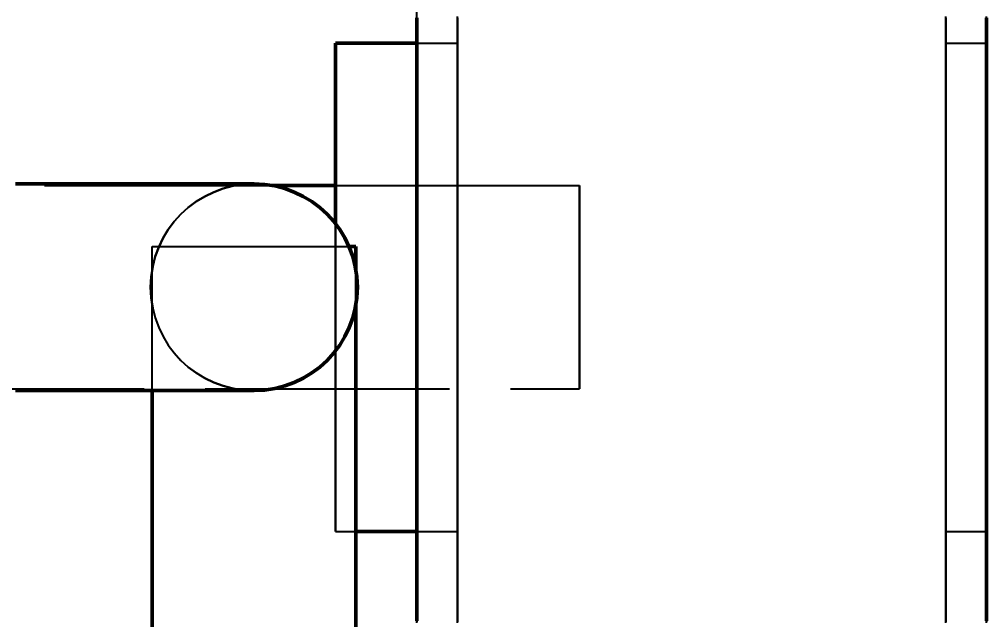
# Model space of a CAD drawing. Header units: millimetres. Extents: x 0 to 594, y 0 to 420.
# Drawn here: x 98.72 to 110.6, y 221.42 to 228.79 of the extents above; entities that cross this region are included whole.
import ezdxf

# ---------------------------------------------------------------- set-up
doc = ezdxf.new("R2010")
doc.units = ezdxf.units.MM
doc.linetypes.add('ISO02-TRAZOS', pattern=[3.75, 3, -0.75])
for name, color, linetype, lineweight in [('01-VISIBLE', 7, 'CONTINUOUS', 50), ('02-OCULTA', 4, 'ISO02-TRAZOS', 25), ('04-COTA', 3, 'CONTINUOUS', 25)]:
    doc.layers.add(name, color=color, linetype=linetype, lineweight=lineweight)
doc.styles.add('ISO3098', font='isocpeur.ttf')
doc.dimstyles.new('FLAMA-ISO', dxfattribs={"dimtxt": 3.5, "dimasz": 3, "dimexe": 2, "dimexo": 1, "dimgap": 1, "dimtad": 1, "dimdec": 1, "dimtxsty": 'ISO3098', "dimcen": 2.5, "dimclrd": 3, "dimclre": 3, "dimclrt": 3, "dimazin": 3, "dimtfac": 1, "dimtmove": 0, "dimatfit": 3, "dimlwd": 25, "dimlwe": 25})

msp = doc.modelspace()

# ---------------------------------------------------------------- linework, layer by layer
at = {"layer": '01-VISIBLE'}
for p, q in [((102.6, 228.5), (103.6, 228.5)), ((101.824, 226.75), (102.6, 226.75)), ((102.767, 226), (102.85, 226)), ((102.85, 225.724), (102.85, 226)), ((102.85, 203.177), (102.85, 225.275)), ((100.35, 206.633), (100.35, 224.23)), ((102.85, 222.5), (103.6, 222.5))]:
    msp.add_line(p, q, dxfattribs=at)
for points in [[(103.6, 228.809), (103.6, 228.759), (103.6, 228.709), (103.6, 228.659), (103.6, 228.609), (103.6, 228.559), (103.6, 228.509), (103.6, 228.458), (103.6, 228.408), (103.6, 228.358), (103.6, 228.308), (103.6, 228.258), (103.6, 228.208), (103.6, 228.158), (103.6, 228.107), (103.6, 228.057), (103.6, 228.007), (103.6, 227.957), (103.6, 227.907), (103.6, 227.857), (103.6, 227.807), (103.6, 227.756), (103.6, 227.706), (103.6, 227.656), (103.6, 227.606), (103.6, 227.556), (103.6, 227.506), (103.6, 227.456), (103.6, 227.405), (103.6, 227.355), (103.6, 227.305), (103.6, 227.255), (103.6, 227.205), (103.6, 227.155), (103.6, 227.105), (103.6, 227.054), (103.6, 227.004), (103.6, 226.954), (103.6, 226.904), (103.6, 226.854), (103.6, 226.804), (103.6, 226.754), (103.6, 226.703), (103.6, 226.653), (103.6, 226.603), (103.6, 226.553), (103.6, 226.503), (103.6, 226.453), (103.6, 226.403), (103.6, 226.352), (103.6, 226.302), (103.6, 226.252), (103.6, 226.202), (103.6, 226.152), (103.6, 226.102), (103.6, 226.052), (103.6, 226.001), (103.6, 225.951), (103.6, 225.901), (103.6, 225.851), (103.6, 225.801), (103.6, 225.751), (103.6, 225.701), (103.6, 225.65), (103.6, 225.6), (103.6, 225.55), (103.6, 225.5)], [(110.6, 228.809), (110.6, 228.759), (110.6, 228.709), (110.6, 228.659), (110.6, 228.609), (110.6, 228.559), (110.6, 228.509), (110.6, 228.458), (110.6, 228.408), (110.6, 228.358), (110.6, 228.308), (110.6, 228.258), (110.6, 228.208), (110.6, 228.158), (110.6, 228.107), (110.6, 228.057), (110.6, 228.007), (110.6, 227.957), (110.6, 227.907), (110.6, 227.857), (110.6, 227.807), (110.6, 227.756), (110.6, 227.706), (110.6, 227.656), (110.6, 227.606), (110.6, 227.556), (110.6, 227.506), (110.6, 227.456), (110.6, 227.405), (110.6, 227.355), (110.6, 227.305), (110.6, 227.255), (110.6, 227.205), (110.6, 227.155), (110.6, 227.105), (110.6, 227.054), (110.6, 227.004), (110.6, 226.954), (110.6, 226.904), (110.6, 226.854), (110.6, 226.804), (110.6, 226.754), (110.6, 226.703), (110.6, 226.653), (110.6, 226.603), (110.6, 226.553), (110.6, 226.503), (110.6, 226.453), (110.6, 226.403), (110.6, 226.352), (110.6, 226.302), (110.6, 226.252), (110.6, 226.202), (110.6, 226.152), (110.6, 226.102), (110.6, 226.052), (110.6, 226.001), (110.6, 225.951), (110.6, 225.901), (110.6, 225.851), (110.6, 225.801), (110.6, 225.751), (110.6, 225.701), (110.6, 225.65), (110.6, 225.6), (110.6, 225.55), (110.6, 225.5)], [(102.6, 228.5), (102.6, 228.45), (102.6, 228.399), (102.6, 228.349), (102.6, 228.298), (102.6, 228.248), (102.6, 228.198), (102.6, 228.147), (102.6, 228.097), (102.6, 228.046), (102.6, 227.996), (102.6, 227.946), (102.6, 227.895), (102.6, 227.845), (102.6, 227.795), (102.6, 227.744), (102.6, 227.694), (102.6, 227.643), (102.6, 227.593), (102.6, 227.543), (102.6, 227.492), (102.6, 227.442), (102.6, 227.391), (102.6, 227.341), (102.6, 227.291), (102.6, 227.24), (102.6, 227.19), (102.6, 227.139), (102.6, 227.089), (102.6, 227.039), (102.6, 226.988), (102.6, 226.938), (102.6, 226.888), (102.6, 226.837), (102.6, 226.787), (102.6, 226.736), (102.6, 226.686), (102.6, 226.636), (102.6, 226.585), (102.6, 226.535), (102.6, 226.484), (102.6, 226.434), (102.6, 226.384), (102.6, 226.333), (102.6, 226.283)], [(101.6, 226.77), (101.529, 226.77), (101.457, 226.77), (101.386, 226.77), (101.314, 226.77), (101.243, 226.77), (101.171, 226.77), (101.1, 226.77), (101.028, 226.77), (100.957, 226.77), (100.885, 226.77), (100.814, 226.77), (100.742, 226.77), (100.671, 226.77), (100.599, 226.77), (100.528, 226.77), (100.456, 226.77), (100.385, 226.77), (100.313, 226.77), (100.242, 226.77), (100.17, 226.77), (100.099, 226.77), (100.027, 226.77), (99.956, 226.77), (99.884, 226.77), (99.812, 226.77), (99.741, 226.77), (99.669, 226.77), (99.598, 226.77), (99.526, 226.77), (99.455, 226.77), (99.383, 226.77), (99.312, 226.77), (99.24, 226.77), (99.169, 226.77), (99.097, 226.77), (99.026, 226.77), (98.954, 226.77), (98.883, 226.77), (98.811, 226.77), (98.74, 226.77), (98.668, 226.77)], [(103.6, 225.5), (103.6, 225.45), (103.6, 225.4), (103.6, 225.35), (103.6, 225.3), (103.6, 225.25), (103.6, 225.2), (103.6, 225.15), (103.6, 225.1), (103.6, 225.05), (103.6, 225), (103.6, 224.95), (103.6, 224.9), (103.6, 224.85), (103.6, 224.8), (103.6, 224.75), (103.6, 224.7), (103.6, 224.65), (103.6, 224.6), (103.6, 224.55), (103.6, 224.5), (103.6, 224.45), (103.6, 224.4), (103.6, 224.35), (103.6, 224.3), (103.6, 224.25), (103.6, 224.2), (103.6, 224.15), (103.6, 224.1), (103.6, 224.05), (103.6, 224), (103.6, 223.95), (103.6, 223.9), (103.6, 223.85), (103.6, 223.8), (103.6, 223.75), (103.6, 223.7), (103.6, 223.65), (103.6, 223.6), (103.6, 223.55), (103.6, 223.5), (103.6, 223.45), (103.6, 223.4), (103.6, 223.35), (103.6, 223.3), (103.6, 223.25), (103.6, 223.2), (103.6, 223.15), (103.6, 223.1), (103.6, 223.05), (103.6, 223), (103.6, 222.95), (103.6, 222.9), (103.6, 222.85), (103.6, 222.8), (103.6, 222.75), (103.6, 222.7), (103.6, 222.65), (103.6, 222.6), (103.6, 222.55), (103.6, 222.5), (103.6, 222.45), (103.6, 222.4), (103.6, 222.35), (103.6, 222.3), (103.6, 222.25), (103.6, 222.2), (103.6, 222.15), (103.6, 222.1), (103.6, 222.05), (103.6, 222), (103.6, 221.95), (103.6, 221.9), (103.6, 221.85), (103.6, 221.8), (103.6, 221.75), (103.6, 221.7), (103.6, 221.65), (103.6, 221.6), (103.6, 221.55), (103.6, 221.5), (103.6, 221.45), (103.6, 221.4)], [(110.6, 225.5), (110.6, 225.45), (110.6, 225.4), (110.6, 225.35), (110.6, 225.3), (110.6, 225.25), (110.6, 225.2), (110.6, 225.15), (110.6, 225.1), (110.6, 225.05), (110.6, 225), (110.6, 224.95), (110.6, 224.9), (110.6, 224.85), (110.6, 224.8), (110.6, 224.75), (110.6, 224.7), (110.6, 224.65), (110.6, 224.6), (110.6, 224.55), (110.6, 224.5), (110.6, 224.45), (110.6, 224.4), (110.6, 224.35), (110.6, 224.3), (110.6, 224.25), (110.6, 224.2), (110.6, 224.15), (110.6, 224.1), (110.6, 224.05), (110.6, 224), (110.6, 223.95), (110.6, 223.9), (110.6, 223.85), (110.6, 223.8), (110.6, 223.75), (110.6, 223.7), (110.6, 223.65), (110.6, 223.6), (110.6, 223.55), (110.6, 223.5), (110.6, 223.45), (110.6, 223.4), (110.6, 223.35), (110.6, 223.3), (110.6, 223.25), (110.6, 223.2), (110.6, 223.15), (110.6, 223.1), (110.6, 223.05), (110.6, 223), (110.6, 222.95), (110.6, 222.9), (110.6, 222.85), (110.6, 222.8), (110.6, 222.75), (110.6, 222.7), (110.6, 222.65), (110.6, 222.6), (110.6, 222.55), (110.6, 222.5), (110.6, 222.45), (110.6, 222.4), (110.6, 222.35), (110.6, 222.3), (110.6, 222.25), (110.6, 222.2), (110.6, 222.15), (110.6, 222.1), (110.6, 222.05), (110.6, 222), (110.6, 221.95), (110.6, 221.9), (110.6, 221.85), (110.6, 221.8), (110.6, 221.75), (110.6, 221.7), (110.6, 221.65), (110.6, 221.6), (110.6, 221.55), (110.6, 221.5), (110.6, 221.45), (110.6, 221.4)], [(98.668, 224.23), (98.74, 224.23), (98.811, 224.23), (98.883, 224.23), (98.954, 224.23), (99.026, 224.23), (99.097, 224.23), (99.169, 224.23), (99.24, 224.23), (99.312, 224.23), (99.383, 224.23), (99.455, 224.23), (99.526, 224.23), (99.598, 224.23), (99.669, 224.23), (99.741, 224.23), (99.812, 224.23), (99.884, 224.23), (99.956, 224.23), (100.027, 224.23), (100.099, 224.23), (100.17, 224.23), (100.242, 224.23), (100.313, 224.23), (100.385, 224.23), (100.456, 224.23), (100.528, 224.23), (100.599, 224.23), (100.671, 224.23), (100.742, 224.23), (100.813, 224.23), (100.885, 224.23), (100.957, 224.23), (101.028, 224.23), (101.1, 224.23), (101.171, 224.23), (101.243, 224.23), (101.314, 224.23), (101.385, 224.23), (101.457, 224.23), (101.528, 224.23), (101.6, 224.23)]]:
    msp.add_lwpolyline(points, dxfattribs=at)
for start, end in [(0, 90), (-90, 0)]:
    msp.add_arc((101.6, 225.5), 1.27, start, end, dxfattribs=at)
at = {"layer": '02-OCULTA'}
for p, q in [((103.6, 228.5), (104.1, 228.5)), ((110.1, 228.5), (110.6, 228.5)), ((72.776, 226.75), (101.824, 226.75)), ((102.6, 226.75), (105.6, 226.75)), ((100.35, 206.633), (100.35, 226)), ((100.35, 206.633), (100.35, 226)), ((100.35, 226), (102.85, 226)), ((100.35, 226), (102.85, 226)), ((100.35, 224.23), (100.35, 226)), ((100.35, 206.633), (100.35, 226)), ((100.35, 226), (102.85, 226)), ((100.35, 226), (102.767, 226)), ((102.85, 203.177), (102.85, 226)), ((102.85, 203.177), (102.85, 226)), ((102.85, 203.177), (102.85, 226)), ((102.85, 225.275), (102.85, 225.724)), ((71, 224.25), (105.6, 224.25)), ((102.6, 222.5), (102.85, 222.5)), ((103.6, 222.5), (104.1, 222.5)), ((110.1, 222.5), (110.6, 222.5))]:
    msp.add_line(p, q, dxfattribs=at)
for points in [[(103.6, 221.387), (103.6, 221.475), (103.6, 221.562), (103.6, 221.65), (103.6, 221.737), (103.6, 221.825), (103.6, 221.912), (103.6, 222), (103.6, 222.087), (103.6, 222.175), (103.6, 222.262), (103.6, 222.35), (103.6, 222.437), (103.6, 222.525), (103.6, 222.612), (103.6, 222.7), (103.6, 222.787), (103.6, 222.875), (103.6, 222.962), (103.6, 223.05), (103.6, 223.137), (103.6, 223.225), (103.6, 223.312), (103.6, 223.4), (103.6, 223.487), (103.6, 223.575), (103.6, 223.662), (103.6, 223.75), (103.6, 223.837), (103.6, 223.925), (103.6, 224.012), (103.6, 224.1), (103.6, 224.187), (103.6, 224.275), (103.6, 224.362), (103.6, 224.45), (103.6, 224.537), (103.6, 224.625), (103.6, 224.712), (103.6, 224.8), (103.6, 224.887), (103.6, 224.975), (103.6, 225.062), (103.6, 225.15), (103.6, 225.237), (103.6, 225.325), (103.6, 225.412), (103.6, 225.5), (103.6, 225.587), (103.6, 225.675), (103.6, 225.762), (103.6, 225.85), (103.6, 225.937), (103.6, 226.025), (103.6, 226.112), (103.6, 226.2), (103.6, 226.287), (103.6, 226.375), (103.6, 226.462), (103.6, 226.55), (103.6, 226.637), (103.6, 226.725), (103.6, 226.812), (103.6, 226.9), (103.6, 226.987), (103.6, 227.075), (103.6, 227.162), (103.6, 227.25), (103.6, 227.337), (103.6, 227.425), (103.6, 227.512), (103.6, 227.6), (103.6, 227.687), (103.6, 227.775), (103.6, 227.862), (103.6, 227.95), (103.6, 228.037), (103.6, 228.125), (103.6, 228.212), (103.6, 228.3), (103.6, 228.387), (103.6, 228.475), (103.6, 228.562), (103.6, 228.65), (103.6, 228.737), (103.6, 228.825)], [(103.6, 221.375), (103.6, 221.425), (103.6, 221.475), (103.6, 221.525), (103.6, 221.575), (103.6, 221.625), (103.6, 221.675), (103.6, 221.725), (103.6, 221.775), (103.6, 221.825), (103.6, 221.875), (103.6, 221.925), (103.6, 221.975), (103.6, 222.025), (103.6, 222.075), (103.6, 222.125), (103.6, 222.175), (103.6, 222.225), (103.6, 222.275), (103.6, 222.325), (103.6, 222.375), (103.6, 222.425), (103.6, 222.475), (103.6, 222.525), (103.6, 222.575), (103.6, 222.625), (103.6, 222.675), (103.6, 222.725), (103.6, 222.775), (103.6, 222.825), (103.6, 222.875), (103.6, 222.925), (103.6, 222.975), (103.6, 223.025), (103.6, 223.075), (103.6, 223.125), (103.6, 223.175), (103.6, 223.225), (103.6, 223.275), (103.6, 223.325), (103.6, 223.375), (103.6, 223.425), (103.6, 223.475), (103.6, 223.525), (103.6, 223.575), (103.6, 223.625), (103.6, 223.675), (103.6, 223.725), (103.6, 223.775), (103.6, 223.825), (103.6, 223.875), (103.6, 223.925), (103.6, 223.975), (103.6, 224.025), (103.6, 224.075), (103.6, 224.125), (103.6, 224.175), (103.6, 224.225), (103.6, 224.275), (103.6, 224.325), (103.6, 224.375), (103.6, 224.425), (103.6, 224.475), (103.6, 224.525), (103.6, 224.575), (103.6, 224.625), (103.6, 224.675), (103.6, 224.725), (103.6, 224.775), (103.6, 224.825), (103.6, 224.875), (103.6, 224.925), (103.6, 224.975), (103.6, 225.025), (103.6, 225.075), (103.6, 225.125), (103.6, 225.175), (103.6, 225.225), (103.6, 225.275), (103.6, 225.325), (103.6, 225.375), (103.6, 225.425), (103.6, 225.475), (103.6, 225.525), (103.6, 225.575), (103.6, 225.625), (103.6, 225.675), (103.6, 225.725), (103.6, 225.775), (103.6, 225.825), (103.6, 225.875), (103.6, 225.925), (103.6, 225.975), (103.6, 226.025), (103.6, 226.075), (103.6, 226.125), (103.6, 226.175), (103.6, 226.225), (103.6, 226.275), (103.6, 226.325), (103.6, 226.375), (103.6, 226.425), (103.6, 226.475), (103.6, 226.525), (103.6, 226.575), (103.6, 226.625), (103.6, 226.675), (103.6, 226.725), (103.6, 226.775), (103.6, 226.825), (103.6, 226.875), (103.6, 226.925), (103.6, 226.975), (103.6, 227.025), (103.6, 227.075), (103.6, 227.125), (103.6, 227.175), (103.6, 227.225), (103.6, 227.275), (103.6, 227.325), (103.6, 227.375), (103.6, 227.425), (103.6, 227.475), (103.6, 227.525), (103.6, 227.575), (103.6, 227.625), (103.6, 227.675), (103.6, 227.725), (103.6, 227.775), (103.6, 227.825), (103.6, 227.875), (103.6, 227.925), (103.6, 227.975), (103.6, 228.025), (103.6, 228.075), (103.6, 228.125), (103.6, 228.175), (103.6, 228.225), (103.6, 228.275), (103.6, 228.325), (103.6, 228.375), (103.6, 228.425), (103.6, 228.475), (103.6, 228.525), (103.6, 228.575), (103.6, 228.625), (103.6, 228.675), (103.6, 228.725), (103.6, 228.775), (103.6, 228.825)], [(103.6, 228.809), (103.6, 228.758), (103.6, 228.708), (103.6, 228.658), (103.6, 228.608), (103.6, 228.558), (103.6, 228.508), (103.6, 228.458), (103.6, 228.408), (103.6, 228.357), (103.6, 228.307), (103.6, 228.257), (103.6, 228.207), (103.6, 228.157), (103.6, 228.107), (103.6, 228.057), (103.6, 228.007), (103.6, 227.956), (103.6, 227.906), (103.6, 227.856), (103.6, 227.806), (103.6, 227.756), (103.6, 227.706), (103.6, 227.656), (103.6, 227.605), (103.6, 227.555), (103.6, 227.505), (103.6, 227.455), (103.6, 227.405), (103.6, 227.355), (103.6, 227.305), (103.6, 227.255), (103.6, 227.204), (103.6, 227.154), (103.6, 227.104), (103.6, 227.054), (103.6, 227.004), (103.6, 226.954), (103.6, 226.904), (103.6, 226.854), (103.6, 226.803), (103.6, 226.753), (103.6, 226.703), (103.6, 226.653), (103.6, 226.603), (103.6, 226.553), (103.6, 226.503), (103.6, 226.452), (103.6, 226.402), (103.6, 226.352), (103.6, 226.302), (103.6, 226.252), (103.6, 226.202), (103.6, 226.152), (103.6, 226.102), (103.6, 226.051), (103.6, 226.001), (103.6, 225.951), (103.6, 225.901), (103.6, 225.851), (103.6, 225.801), (103.6, 225.751), (103.6, 225.701), (103.6, 225.65), (103.6, 225.6), (103.6, 225.55), (103.6, 225.5)], [(104.1, 221.375), (104.1, 221.425), (104.1, 221.475), (104.1, 221.525), (104.1, 221.575), (104.1, 221.625), (104.1, 221.675), (104.1, 221.725), (104.1, 221.775), (104.1, 221.825), (104.1, 221.875), (104.1, 221.925), (104.1, 221.975), (104.1, 222.025), (104.1, 222.075), (104.1, 222.125), (104.1, 222.175), (104.1, 222.225), (104.1, 222.275), (104.1, 222.325), (104.1, 222.375), (104.1, 222.425), (104.1, 222.475), (104.1, 222.525), (104.1, 222.575), (104.1, 222.625), (104.1, 222.675), (104.1, 222.725), (104.1, 222.775), (104.1, 222.825), (104.1, 222.875), (104.1, 222.925), (104.1, 222.975), (104.1, 223.025), (104.1, 223.075), (104.1, 223.125), (104.1, 223.175), (104.1, 223.225), (104.1, 223.275), (104.1, 223.325), (104.1, 223.375), (104.1, 223.425), (104.1, 223.475), (104.1, 223.525), (104.1, 223.575), (104.1, 223.625), (104.1, 223.675), (104.1, 223.725), (104.1, 223.775), (104.1, 223.825), (104.1, 223.875), (104.1, 223.925), (104.1, 223.975), (104.1, 224.025), (104.1, 224.075), (104.1, 224.125), (104.1, 224.175), (104.1, 224.225), (104.1, 224.275), (104.1, 224.325), (104.1, 224.375), (104.1, 224.425), (104.1, 224.475), (104.1, 224.525), (104.1, 224.575), (104.1, 224.625), (104.1, 224.675), (104.1, 224.725), (104.1, 224.775), (104.1, 224.825), (104.1, 224.875), (104.1, 224.925), (104.1, 224.975), (104.1, 225.025), (104.1, 225.075), (104.1, 225.125), (104.1, 225.175), (104.1, 225.225), (104.1, 225.275), (104.1, 225.325), (104.1, 225.375), (104.1, 225.425), (104.1, 225.475), (104.1, 225.525), (104.1, 225.575), (104.1, 225.625), (104.1, 225.675), (104.1, 225.725), (104.1, 225.775), (104.1, 225.825), (104.1, 225.875), (104.1, 225.925), (104.1, 225.975), (104.1, 226.025), (104.1, 226.075), (104.1, 226.125), (104.1, 226.175), (104.1, 226.225), (104.1, 226.275), (104.1, 226.325), (104.1, 226.375), (104.1, 226.425), (104.1, 226.475), (104.1, 226.525), (104.1, 226.575), (104.1, 226.625), (104.1, 226.675), (104.1, 226.725), (104.1, 226.775), (104.1, 226.825), (104.1, 226.875), (104.1, 226.925), (104.1, 226.975), (104.1, 227.025), (104.1, 227.075), (104.1, 227.125), (104.1, 227.175), (104.1, 227.225), (104.1, 227.275), (104.1, 227.325), (104.1, 227.375), (104.1, 227.425), (104.1, 227.475), (104.1, 227.525), (104.1, 227.575), (104.1, 227.625), (104.1, 227.675), (104.1, 227.725), (104.1, 227.775), (104.1, 227.825), (104.1, 227.875), (104.1, 227.925), (104.1, 227.975), (104.1, 228.025), (104.1, 228.075), (104.1, 228.125), (104.1, 228.175), (104.1, 228.225), (104.1, 228.275), (104.1, 228.325), (104.1, 228.375), (104.1, 228.425), (104.1, 228.475), (104.1, 228.525), (104.1, 228.575), (104.1, 228.625), (104.1, 228.675), (104.1, 228.725), (104.1, 228.775), (104.1, 228.825)], [(104.1, 228.809), (104.1, 228.758), (104.1, 228.708), (104.1, 228.658), (104.1, 228.608), (104.1, 228.558), (104.1, 228.508), (104.1, 228.458), (104.1, 228.408), (104.1, 228.357), (104.1, 228.307), (104.1, 228.257), (104.1, 228.207), (104.1, 228.157), (104.1, 228.107), (104.1, 228.057), (104.1, 228.007), (104.1, 227.956), (104.1, 227.906), (104.1, 227.856), (104.1, 227.806), (104.1, 227.756), (104.1, 227.706), (104.1, 227.656), (104.1, 227.605), (104.1, 227.555), (104.1, 227.505), (104.1, 227.455), (104.1, 227.405), (104.1, 227.355), (104.1, 227.305), (104.1, 227.255), (104.1, 227.204), (104.1, 227.154), (104.1, 227.104), (104.1, 227.054), (104.1, 227.004), (104.1, 226.954), (104.1, 226.904), (104.1, 226.854), (104.1, 226.803), (104.1, 226.753), (104.1, 226.703), (104.1, 226.653), (104.1, 226.603), (104.1, 226.553), (104.1, 226.503), (104.1, 226.452), (104.1, 226.402), (104.1, 226.352), (104.1, 226.302), (104.1, 226.252), (104.1, 226.202), (104.1, 226.152), (104.1, 226.102), (104.1, 226.051), (104.1, 226.001), (104.1, 225.951), (104.1, 225.901), (104.1, 225.851), (104.1, 225.801), (104.1, 225.751), (104.1, 225.701), (104.1, 225.65), (104.1, 225.6), (104.1, 225.55), (104.1, 225.5)], [(110.1, 221.375), (110.1, 221.425), (110.1, 221.475), (110.1, 221.525), (110.1, 221.575), (110.1, 221.625), (110.1, 221.675), (110.1, 221.725), (110.1, 221.775), (110.1, 221.825), (110.1, 221.875), (110.1, 221.925), (110.1, 221.975), (110.1, 222.025), (110.1, 222.075), (110.1, 222.125), (110.1, 222.175), (110.1, 222.225), (110.1, 222.275), (110.1, 222.325), (110.1, 222.375), (110.1, 222.425), (110.1, 222.475), (110.1, 222.525), (110.1, 222.575), (110.1, 222.625), (110.1, 222.675), (110.1, 222.725), (110.1, 222.775), (110.1, 222.825), (110.1, 222.875), (110.1, 222.925), (110.1, 222.975), (110.1, 223.025), (110.1, 223.075), (110.1, 223.125), (110.1, 223.175), (110.1, 223.225), (110.1, 223.275), (110.1, 223.325), (110.1, 223.375), (110.1, 223.425), (110.1, 223.475), (110.1, 223.525), (110.1, 223.575), (110.1, 223.625), (110.1, 223.675), (110.1, 223.725), (110.1, 223.775), (110.1, 223.825), (110.1, 223.875), (110.1, 223.925), (110.1, 223.975), (110.1, 224.025), (110.1, 224.075), (110.1, 224.125), (110.1, 224.175), (110.1, 224.225), (110.1, 224.275), (110.1, 224.325), (110.1, 224.375), (110.1, 224.425), (110.1, 224.475), (110.1, 224.525), (110.1, 224.575), (110.1, 224.625), (110.1, 224.675), (110.1, 224.725), (110.1, 224.775), (110.1, 224.825), (110.1, 224.875), (110.1, 224.925), (110.1, 224.975), (110.1, 225.025), (110.1, 225.075), (110.1, 225.125), (110.1, 225.175), (110.1, 225.225), (110.1, 225.275), (110.1, 225.325), (110.1, 225.375), (110.1, 225.425), (110.1, 225.475), (110.1, 225.525), (110.1, 225.575), (110.1, 225.625), (110.1, 225.675), (110.1, 225.725), (110.1, 225.775), (110.1, 225.825), (110.1, 225.875), (110.1, 225.925), (110.1, 225.975), (110.1, 226.025), (110.1, 226.075), (110.1, 226.125), (110.1, 226.175), (110.1, 226.225), (110.1, 226.275), (110.1, 226.325), (110.1, 226.375), (110.1, 226.425), (110.1, 226.475), (110.1, 226.525), (110.1, 226.575), (110.1, 226.625), (110.1, 226.675), (110.1, 226.725), (110.1, 226.775), (110.1, 226.825), (110.1, 226.875), (110.1, 226.925), (110.1, 226.975), (110.1, 227.025), (110.1, 227.075), (110.1, 227.125), (110.1, 227.175), (110.1, 227.225), (110.1, 227.275), (110.1, 227.325), (110.1, 227.375), (110.1, 227.425), (110.1, 227.475), (110.1, 227.525), (110.1, 227.575), (110.1, 227.625), (110.1, 227.675), (110.1, 227.725), (110.1, 227.775), (110.1, 227.825), (110.1, 227.875), (110.1, 227.925), (110.1, 227.975), (110.1, 228.025), (110.1, 228.075), (110.1, 228.125), (110.1, 228.175), (110.1, 228.225), (110.1, 228.275), (110.1, 228.325), (110.1, 228.375), (110.1, 228.425), (110.1, 228.475), (110.1, 228.525), (110.1, 228.575), (110.1, 228.625), (110.1, 228.675), (110.1, 228.725), (110.1, 228.775), (110.1, 228.825)], [(110.1, 228.809), (110.1, 228.758), (110.1, 228.708), (110.1, 228.658), (110.1, 228.608), (110.1, 228.558), (110.1, 228.508), (110.1, 228.458), (110.1, 228.408), (110.1, 228.357), (110.1, 228.307), (110.1, 228.257), (110.1, 228.207), (110.1, 228.157), (110.1, 228.107), (110.1, 228.057), (110.1, 228.007), (110.1, 227.956), (110.1, 227.906), (110.1, 227.856), (110.1, 227.806), (110.1, 227.756), (110.1, 227.706), (110.1, 227.656), (110.1, 227.605), (110.1, 227.555), (110.1, 227.505), (110.1, 227.455), (110.1, 227.405), (110.1, 227.355), (110.1, 227.305), (110.1, 227.255), (110.1, 227.204), (110.1, 227.154), (110.1, 227.104), (110.1, 227.054), (110.1, 227.004), (110.1, 226.954), (110.1, 226.904), (110.1, 226.854), (110.1, 226.803), (110.1, 226.753), (110.1, 226.703), (110.1, 226.653), (110.1, 226.603), (110.1, 226.553), (110.1, 226.503), (110.1, 226.452), (110.1, 226.402), (110.1, 226.352), (110.1, 226.302), (110.1, 226.252), (110.1, 226.202), (110.1, 226.152), (110.1, 226.102), (110.1, 226.051), (110.1, 226.001), (110.1, 225.951), (110.1, 225.901), (110.1, 225.851), (110.1, 225.801), (110.1, 225.751), (110.1, 225.701), (110.1, 225.65), (110.1, 225.6), (110.1, 225.55), (110.1, 225.5)], [(110.6, 221.387), (110.6, 221.475), (110.6, 221.562), (110.6, 221.65), (110.6, 221.737), (110.6, 221.825), (110.6, 221.912), (110.6, 222), (110.6, 222.087), (110.6, 222.175), (110.6, 222.262), (110.6, 222.35), (110.6, 222.437), (110.6, 222.525), (110.6, 222.612), (110.6, 222.7), (110.6, 222.787), (110.6, 222.875), (110.6, 222.962), (110.6, 223.05), (110.6, 223.137), (110.6, 223.225), (110.6, 223.312), (110.6, 223.4), (110.6, 223.487), (110.6, 223.575), (110.6, 223.662), (110.6, 223.75), (110.6, 223.837), (110.6, 223.925), (110.6, 224.012), (110.6, 224.1), (110.6, 224.187), (110.6, 224.275), (110.6, 224.362), (110.6, 224.45), (110.6, 224.537), (110.6, 224.625), (110.6, 224.712), (110.6, 224.8), (110.6, 224.887), (110.6, 224.975), (110.6, 225.062), (110.6, 225.15), (110.6, 225.237), (110.6, 225.325), (110.6, 225.412), (110.6, 225.5), (110.6, 225.587), (110.6, 225.675), (110.6, 225.762), (110.6, 225.85), (110.6, 225.937), (110.6, 226.025), (110.6, 226.112), (110.6, 226.2), (110.6, 226.287), (110.6, 226.375), (110.6, 226.462), (110.6, 226.55), (110.6, 226.637), (110.6, 226.725), (110.6, 226.812), (110.6, 226.9), (110.6, 226.987), (110.6, 227.075), (110.6, 227.162), (110.6, 227.25), (110.6, 227.337), (110.6, 227.425), (110.6, 227.512), (110.6, 227.6), (110.6, 227.687), (110.6, 227.775), (110.6, 227.862), (110.6, 227.95), (110.6, 228.037), (110.6, 228.125), (110.6, 228.212), (110.6, 228.3), (110.6, 228.387), (110.6, 228.475), (110.6, 228.562), (110.6, 228.65), (110.6, 228.737), (110.6, 228.825)], [(110.6, 221.375), (110.6, 221.425), (110.6, 221.475), (110.6, 221.525), (110.6, 221.575), (110.6, 221.625), (110.6, 221.675), (110.6, 221.725), (110.6, 221.775), (110.6, 221.825), (110.6, 221.875), (110.6, 221.925), (110.6, 221.975), (110.6, 222.025), (110.6, 222.075), (110.6, 222.125), (110.6, 222.175), (110.6, 222.225), (110.6, 222.275), (110.6, 222.325), (110.6, 222.375), (110.6, 222.425), (110.6, 222.475), (110.6, 222.525), (110.6, 222.575), (110.6, 222.625), (110.6, 222.675), (110.6, 222.725), (110.6, 222.775), (110.6, 222.825), (110.6, 222.875), (110.6, 222.925), (110.6, 222.975), (110.6, 223.025), (110.6, 223.075), (110.6, 223.125), (110.6, 223.175), (110.6, 223.225), (110.6, 223.275), (110.6, 223.325), (110.6, 223.375), (110.6, 223.425), (110.6, 223.475), (110.6, 223.525), (110.6, 223.575), (110.6, 223.625), (110.6, 223.675), (110.6, 223.725), (110.6, 223.775), (110.6, 223.825), (110.6, 223.875), (110.6, 223.925), (110.6, 223.975), (110.6, 224.025), (110.6, 224.075), (110.6, 224.125), (110.6, 224.175), (110.6, 224.225), (110.6, 224.275), (110.6, 224.325), (110.6, 224.375), (110.6, 224.425), (110.6, 224.475), (110.6, 224.525), (110.6, 224.575), (110.6, 224.625), (110.6, 224.675), (110.6, 224.725), (110.6, 224.775), (110.6, 224.825), (110.6, 224.875), (110.6, 224.925), (110.6, 224.975), (110.6, 225.025), (110.6, 225.075), (110.6, 225.125), (110.6, 225.175), (110.6, 225.225), (110.6, 225.275), (110.6, 225.325), (110.6, 225.375), (110.6, 225.425), (110.6, 225.475), (110.6, 225.525), (110.6, 225.575), (110.6, 225.625), (110.6, 225.675), (110.6, 225.725), (110.6, 225.775), (110.6, 225.825), (110.6, 225.875), (110.6, 225.925), (110.6, 225.975), (110.6, 226.025), (110.6, 226.075), (110.6, 226.125), (110.6, 226.175), (110.6, 226.225), (110.6, 226.275), (110.6, 226.325), (110.6, 226.375), (110.6, 226.425), (110.6, 226.475), (110.6, 226.525), (110.6, 226.575), (110.6, 226.625), (110.6, 226.675), (110.6, 226.725), (110.6, 226.775), (110.6, 226.825), (110.6, 226.875), (110.6, 226.925), (110.6, 226.975), (110.6, 227.025), (110.6, 227.075), (110.6, 227.125), (110.6, 227.175), (110.6, 227.225), (110.6, 227.275), (110.6, 227.325), (110.6, 227.375), (110.6, 227.425), (110.6, 227.475), (110.6, 227.525), (110.6, 227.575), (110.6, 227.625), (110.6, 227.675), (110.6, 227.725), (110.6, 227.775), (110.6, 227.825), (110.6, 227.875), (110.6, 227.925), (110.6, 227.975), (110.6, 228.025), (110.6, 228.075), (110.6, 228.125), (110.6, 228.175), (110.6, 228.225), (110.6, 228.275), (110.6, 228.325), (110.6, 228.375), (110.6, 228.425), (110.6, 228.475), (110.6, 228.525), (110.6, 228.575), (110.6, 228.625), (110.6, 228.675), (110.6, 228.725), (110.6, 228.775), (110.6, 228.825)], [(110.6, 228.809), (110.6, 228.758), (110.6, 228.708), (110.6, 228.658), (110.6, 228.608), (110.6, 228.558), (110.6, 228.508), (110.6, 228.458), (110.6, 228.408), (110.6, 228.357), (110.6, 228.307), (110.6, 228.257), (110.6, 228.207), (110.6, 228.157), (110.6, 228.107), (110.6, 228.057), (110.6, 228.007), (110.6, 227.956), (110.6, 227.906), (110.6, 227.856), (110.6, 227.806), (110.6, 227.756), (110.6, 227.706), (110.6, 227.656), (110.6, 227.605), (110.6, 227.555), (110.6, 227.505), (110.6, 227.455), (110.6, 227.405), (110.6, 227.355), (110.6, 227.305), (110.6, 227.255), (110.6, 227.204), (110.6, 227.154), (110.6, 227.104), (110.6, 227.054), (110.6, 227.004), (110.6, 226.954), (110.6, 226.904), (110.6, 226.854), (110.6, 226.803), (110.6, 226.753), (110.6, 226.703), (110.6, 226.653), (110.6, 226.603), (110.6, 226.553), (110.6, 226.503), (110.6, 226.452), (110.6, 226.402), (110.6, 226.352), (110.6, 226.302), (110.6, 226.252), (110.6, 226.202), (110.6, 226.152), (110.6, 226.102), (110.6, 226.051), (110.6, 226.001), (110.6, 225.951), (110.6, 225.901), (110.6, 225.851), (110.6, 225.801), (110.6, 225.751), (110.6, 225.701), (110.6, 225.65), (110.6, 225.6), (110.6, 225.55), (110.6, 225.5)], [(102.6, 222.5), (102.6, 222.55), (102.6, 222.6), (102.6, 222.65), (102.6, 222.7), (102.6, 222.75), (102.6, 222.8), (102.6, 222.85), (102.6, 222.9), (102.6, 222.95), (102.6, 223), (102.6, 223.05), (102.6, 223.1), (102.6, 223.15), (102.6, 223.2), (102.6, 223.25), (102.6, 223.3), (102.6, 223.35), (102.6, 223.4), (102.6, 223.45), (102.6, 223.5), (102.6, 223.55), (102.6, 223.6), (102.6, 223.65), (102.6, 223.7), (102.6, 223.75), (102.6, 223.8), (102.6, 223.85), (102.6, 223.9), (102.6, 223.95), (102.6, 224), (102.6, 224.05), (102.6, 224.1), (102.6, 224.15), (102.6, 224.2), (102.6, 224.25), (102.6, 224.3), (102.6, 224.35), (102.6, 224.4), (102.6, 224.45), (102.6, 224.5), (102.6, 224.55), (102.6, 224.6), (102.6, 224.65), (102.6, 224.7), (102.6, 224.75), (102.6, 224.8), (102.6, 224.85), (102.6, 224.9), (102.6, 224.95), (102.6, 225), (102.6, 225.05), (102.6, 225.1), (102.6, 225.15), (102.6, 225.2), (102.6, 225.25), (102.6, 225.3), (102.6, 225.35), (102.6, 225.4), (102.6, 225.45), (102.6, 225.5), (102.6, 225.55), (102.6, 225.6), (102.6, 225.65), (102.6, 225.7), (102.6, 225.75), (102.6, 225.8), (102.6, 225.85), (102.6, 225.9), (102.6, 225.95), (102.6, 226), (102.6, 226.05), (102.6, 226.1), (102.6, 226.15), (102.6, 226.2), (102.6, 226.25), (102.6, 226.3), (102.6, 226.35), (102.6, 226.4), (102.6, 226.45), (102.6, 226.5), (102.6, 226.55), (102.6, 226.6), (102.6, 226.65), (102.6, 226.7), (102.6, 226.75), (102.6, 226.8), (102.6, 226.85), (102.6, 226.9), (102.6, 226.95), (102.6, 227), (102.6, 227.05), (102.6, 227.1), (102.6, 227.15), (102.6, 227.2), (102.6, 227.25), (102.6, 227.3), (102.6, 227.35), (102.6, 227.4), (102.6, 227.45), (102.6, 227.5), (102.6, 227.55), (102.6, 227.6), (102.6, 227.65), (102.6, 227.7), (102.6, 227.75), (102.6, 227.8), (102.6, 227.85), (102.6, 227.9), (102.6, 227.95), (102.6, 228), (102.6, 228.05), (102.6, 228.1), (102.6, 228.15), (102.6, 228.2), (102.6, 228.25), (102.6, 228.3), (102.6, 228.35), (102.6, 228.4), (102.6, 228.45), (102.6, 228.5)], [(104.1, 222.5), (104.1, 222.55), (104.1, 222.6), (104.1, 222.65), (104.1, 222.7), (104.1, 222.75), (104.1, 222.8), (104.1, 222.85), (104.1, 222.9), (104.1, 222.95), (104.1, 223), (104.1, 223.05), (104.1, 223.1), (104.1, 223.15), (104.1, 223.2), (104.1, 223.25), (104.1, 223.3), (104.1, 223.35), (104.1, 223.4), (104.1, 223.45), (104.1, 223.5), (104.1, 223.55), (104.1, 223.6), (104.1, 223.65), (104.1, 223.7), (104.1, 223.75), (104.1, 223.8), (104.1, 223.85), (104.1, 223.9), (104.1, 223.95), (104.1, 224), (104.1, 224.05), (104.1, 224.1), (104.1, 224.15), (104.1, 224.2), (104.1, 224.25), (104.1, 224.3), (104.1, 224.35), (104.1, 224.4), (104.1, 224.45), (104.1, 224.5), (104.1, 224.55), (104.1, 224.6), (104.1, 224.65), (104.1, 224.7), (104.1, 224.75), (104.1, 224.8), (104.1, 224.85), (104.1, 224.9), (104.1, 224.95), (104.1, 225), (104.1, 225.05), (104.1, 225.1), (104.1, 225.15), (104.1, 225.2), (104.1, 225.25), (104.1, 225.3), (104.1, 225.35), (104.1, 225.4), (104.1, 225.45), (104.1, 225.5), (104.1, 225.55), (104.1, 225.6), (104.1, 225.65), (104.1, 225.7), (104.1, 225.75), (104.1, 225.8), (104.1, 225.85), (104.1, 225.9), (104.1, 225.95), (104.1, 226), (104.1, 226.05), (104.1, 226.1), (104.1, 226.15), (104.1, 226.2), (104.1, 226.25), (104.1, 226.3), (104.1, 226.35), (104.1, 226.4), (104.1, 226.45), (104.1, 226.5), (104.1, 226.55), (104.1, 226.6), (104.1, 226.65), (104.1, 226.7), (104.1, 226.75), (104.1, 226.8), (104.1, 226.85), (104.1, 226.9), (104.1, 226.95), (104.1, 227), (104.1, 227.05), (104.1, 227.1), (104.1, 227.15), (104.1, 227.2), (104.1, 227.25), (104.1, 227.3), (104.1, 227.35), (104.1, 227.4), (104.1, 227.45), (104.1, 227.5), (104.1, 227.55), (104.1, 227.6), (104.1, 227.65), (104.1, 227.7), (104.1, 227.75), (104.1, 227.8), (104.1, 227.85), (104.1, 227.9), (104.1, 227.95), (104.1, 228), (104.1, 228.05), (104.1, 228.1), (104.1, 228.15), (104.1, 228.2), (104.1, 228.25), (104.1, 228.3), (104.1, 228.35), (104.1, 228.4), (104.1, 228.45), (104.1, 228.5)], [(104.1, 228.5), (104.1, 228.45), (104.1, 228.4), (104.1, 228.35), (104.1, 228.3), (104.1, 228.25), (104.1, 228.2), (104.1, 228.15), (104.1, 228.1), (104.1, 228.05), (104.1, 228), (104.1, 227.95), (104.1, 227.9), (104.1, 227.85), (104.1, 227.8), (104.1, 227.75), (104.1, 227.7), (104.1, 227.65), (104.1, 227.6), (104.1, 227.55), (104.1, 227.5), (104.1, 227.45), (104.1, 227.4), (104.1, 227.35), (104.1, 227.3), (104.1, 227.25), (104.1, 227.2), (104.1, 227.15), (104.1, 227.1), (104.1, 227.05), (104.1, 227), (104.1, 226.95), (104.1, 226.9), (104.1, 226.85), (104.1, 226.8), (104.1, 226.75), (104.1, 226.7), (104.1, 226.65), (104.1, 226.6), (104.1, 226.55), (104.1, 226.5), (104.1, 226.45), (104.1, 226.4), (104.1, 226.35), (104.1, 226.3), (104.1, 226.25), (104.1, 226.2), (104.1, 226.15), (104.1, 226.1), (104.1, 226.05), (104.1, 226), (104.1, 225.95), (104.1, 225.9), (104.1, 225.85), (104.1, 225.8), (104.1, 225.75), (104.1, 225.7), (104.1, 225.65), (104.1, 225.6), (104.1, 225.55), (104.1, 225.5)], [(110.1, 222.5), (110.1, 222.55), (110.1, 222.6), (110.1, 222.65), (110.1, 222.7), (110.1, 222.75), (110.1, 222.8), (110.1, 222.85), (110.1, 222.9), (110.1, 222.95), (110.1, 223), (110.1, 223.05), (110.1, 223.1), (110.1, 223.15), (110.1, 223.2), (110.1, 223.25), (110.1, 223.3), (110.1, 223.35), (110.1, 223.4), (110.1, 223.45), (110.1, 223.5), (110.1, 223.55), (110.1, 223.6), (110.1, 223.65), (110.1, 223.7), (110.1, 223.75), (110.1, 223.8), (110.1, 223.85), (110.1, 223.9), (110.1, 223.95), (110.1, 224), (110.1, 224.05), (110.1, 224.1), (110.1, 224.15), (110.1, 224.2), (110.1, 224.25), (110.1, 224.3), (110.1, 224.35), (110.1, 224.4), (110.1, 224.45), (110.1, 224.5), (110.1, 224.55), (110.1, 224.6), (110.1, 224.65), (110.1, 224.7), (110.1, 224.75), (110.1, 224.8), (110.1, 224.85), (110.1, 224.9), (110.1, 224.95), (110.1, 225), (110.1, 225.05), (110.1, 225.1), (110.1, 225.15), (110.1, 225.2), (110.1, 225.25), (110.1, 225.3), (110.1, 225.35), (110.1, 225.4), (110.1, 225.45), (110.1, 225.5), (110.1, 225.55), (110.1, 225.6), (110.1, 225.65), (110.1, 225.7), (110.1, 225.75), (110.1, 225.8), (110.1, 225.85), (110.1, 225.9), (110.1, 225.95), (110.1, 226), (110.1, 226.05), (110.1, 226.1), (110.1, 226.15), (110.1, 226.2), (110.1, 226.25), (110.1, 226.3), (110.1, 226.35), (110.1, 226.4), (110.1, 226.45), (110.1, 226.5), (110.1, 226.55), (110.1, 226.6), (110.1, 226.65), (110.1, 226.7), (110.1, 226.75), (110.1, 226.8), (110.1, 226.85), (110.1, 226.9), (110.1, 226.95), (110.1, 227), (110.1, 227.05), (110.1, 227.1), (110.1, 227.15), (110.1, 227.2), (110.1, 227.25), (110.1, 227.3), (110.1, 227.35), (110.1, 227.4), (110.1, 227.45), (110.1, 227.5), (110.1, 227.55), (110.1, 227.6), (110.1, 227.65), (110.1, 227.7), (110.1, 227.75), (110.1, 227.8), (110.1, 227.85), (110.1, 227.9), (110.1, 227.95), (110.1, 228), (110.1, 228.05), (110.1, 228.1), (110.1, 228.15), (110.1, 228.2), (110.1, 228.25), (110.1, 228.3), (110.1, 228.35), (110.1, 228.4), (110.1, 228.45), (110.1, 228.5)], [(110.1, 228.5), (110.1, 228.45), (110.1, 228.4), (110.1, 228.35), (110.1, 228.3), (110.1, 228.25), (110.1, 228.2), (110.1, 228.15), (110.1, 228.1), (110.1, 228.05), (110.1, 228), (110.1, 227.95), (110.1, 227.9), (110.1, 227.85), (110.1, 227.8), (110.1, 227.75), (110.1, 227.7), (110.1, 227.65), (110.1, 227.6), (110.1, 227.55), (110.1, 227.5), (110.1, 227.45), (110.1, 227.4), (110.1, 227.35), (110.1, 227.3), (110.1, 227.25), (110.1, 227.2), (110.1, 227.15), (110.1, 227.1), (110.1, 227.05), (110.1, 227), (110.1, 226.95), (110.1, 226.9), (110.1, 226.85), (110.1, 226.8), (110.1, 226.75), (110.1, 226.7), (110.1, 226.65), (110.1, 226.6), (110.1, 226.55), (110.1, 226.5), (110.1, 226.45), (110.1, 226.4), (110.1, 226.35), (110.1, 226.3), (110.1, 226.25), (110.1, 226.2), (110.1, 226.15), (110.1, 226.1), (110.1, 226.05), (110.1, 226), (110.1, 225.95), (110.1, 225.9), (110.1, 225.85), (110.1, 225.8), (110.1, 225.75), (110.1, 225.7), (110.1, 225.65), (110.1, 225.6), (110.1, 225.55), (110.1, 225.5)], [(110.6, 222.5), (110.6, 222.55), (110.6, 222.6), (110.6, 222.65), (110.6, 222.7), (110.6, 222.75), (110.6, 222.8), (110.6, 222.85), (110.6, 222.9), (110.6, 222.95), (110.6, 223), (110.6, 223.05), (110.6, 223.1), (110.6, 223.15), (110.6, 223.2), (110.6, 223.25), (110.6, 223.3), (110.6, 223.35), (110.6, 223.4), (110.6, 223.45), (110.6, 223.5), (110.6, 223.55), (110.6, 223.6), (110.6, 223.65), (110.6, 223.7), (110.6, 223.75), (110.6, 223.8), (110.6, 223.85), (110.6, 223.9), (110.6, 223.95), (110.6, 224), (110.6, 224.05), (110.6, 224.1), (110.6, 224.15), (110.6, 224.2), (110.6, 224.25), (110.6, 224.3), (110.6, 224.35), (110.6, 224.4), (110.6, 224.45), (110.6, 224.5), (110.6, 224.55), (110.6, 224.6), (110.6, 224.65), (110.6, 224.7), (110.6, 224.75), (110.6, 224.8), (110.6, 224.85), (110.6, 224.9), (110.6, 224.95), (110.6, 225), (110.6, 225.05), (110.6, 225.1), (110.6, 225.15), (110.6, 225.2), (110.6, 225.25), (110.6, 225.3), (110.6, 225.35), (110.6, 225.4), (110.6, 225.45), (110.6, 225.5), (110.6, 225.55), (110.6, 225.6), (110.6, 225.65), (110.6, 225.7), (110.6, 225.75), (110.6, 225.8), (110.6, 225.85), (110.6, 225.9), (110.6, 225.95), (110.6, 226), (110.6, 226.05), (110.6, 226.1), (110.6, 226.15), (110.6, 226.2), (110.6, 226.25), (110.6, 226.3), (110.6, 226.35), (110.6, 226.4), (110.6, 226.45), (110.6, 226.5), (110.6, 226.55), (110.6, 226.6), (110.6, 226.65), (110.6, 226.7), (110.6, 226.75), (110.6, 226.8), (110.6, 226.85), (110.6, 226.9), (110.6, 226.95), (110.6, 227), (110.6, 227.05), (110.6, 227.1), (110.6, 227.15), (110.6, 227.2), (110.6, 227.25), (110.6, 227.3), (110.6, 227.35), (110.6, 227.4), (110.6, 227.45), (110.6, 227.5), (110.6, 227.55), (110.6, 227.6), (110.6, 227.65), (110.6, 227.7), (110.6, 227.75), (110.6, 227.8), (110.6, 227.85), (110.6, 227.9), (110.6, 227.95), (110.6, 228), (110.6, 228.05), (110.6, 228.1), (110.6, 228.15), (110.6, 228.2), (110.6, 228.25), (110.6, 228.3), (110.6, 228.35), (110.6, 228.4), (110.6, 228.45), (110.6, 228.5)], [(110.6, 228.5), (110.6, 228.45), (110.6, 228.4), (110.6, 228.35), (110.6, 228.3), (110.6, 228.25), (110.6, 228.2), (110.6, 228.15), (110.6, 228.1), (110.6, 228.05), (110.6, 228), (110.6, 227.95), (110.6, 227.9), (110.6, 227.85), (110.6, 227.8), (110.6, 227.75), (110.6, 227.7), (110.6, 227.65), (110.6, 227.6), (110.6, 227.55), (110.6, 227.5), (110.6, 227.45), (110.6, 227.4), (110.6, 227.35), (110.6, 227.3), (110.6, 227.25), (110.6, 227.2), (110.6, 227.15), (110.6, 227.1), (110.6, 227.05), (110.6, 227), (110.6, 226.95), (110.6, 226.9), (110.6, 226.85), (110.6, 226.8), (110.6, 226.75), (110.6, 226.7), (110.6, 226.65), (110.6, 226.6), (110.6, 226.55), (110.6, 226.5), (110.6, 226.45), (110.6, 226.4), (110.6, 226.35), (110.6, 226.3), (110.6, 226.25), (110.6, 226.2), (110.6, 226.15), (110.6, 226.1), (110.6, 226.05), (110.6, 226), (110.6, 225.95), (110.6, 225.9), (110.6, 225.85), (110.6, 225.8), (110.6, 225.75), (110.6, 225.7), (110.6, 225.65), (110.6, 225.6), (110.6, 225.55), (110.6, 225.5)], [(105.6, 224.25), (105.6, 224.3), (105.6, 224.35), (105.6, 224.4), (105.6, 224.45), (105.6, 224.5), (105.6, 224.55), (105.6, 224.6), (105.6, 224.65), (105.6, 224.7), (105.6, 224.75), (105.6, 224.8), (105.6, 224.85), (105.6, 224.9), (105.6, 224.95), (105.6, 225), (105.6, 225.05), (105.6, 225.1), (105.6, 225.15), (105.6, 225.2), (105.6, 225.25), (105.6, 225.3), (105.6, 225.35), (105.6, 225.4), (105.6, 225.45), (105.6, 225.5), (105.6, 225.55), (105.6, 225.6), (105.6, 225.65), (105.6, 225.7), (105.6, 225.75), (105.6, 225.8), (105.6, 225.85), (105.6, 225.9), (105.6, 225.95), (105.6, 226), (105.6, 226.05), (105.6, 226.1), (105.6, 226.15), (105.6, 226.2), (105.6, 226.25), (105.6, 226.3), (105.6, 226.35), (105.6, 226.4), (105.6, 226.45), (105.6, 226.5), (105.6, 226.55), (105.6, 226.6), (105.6, 226.65), (105.6, 226.7), (105.6, 226.75)], [(105.6, 226.75), (105.6, 226.7), (105.6, 226.65), (105.6, 226.6), (105.6, 226.55), (105.6, 226.5), (105.6, 226.45), (105.6, 226.4), (105.6, 226.35), (105.6, 226.3), (105.6, 226.25), (105.6, 226.2), (105.6, 226.15), (105.6, 226.1), (105.6, 226.05), (105.6, 226), (105.6, 225.95), (105.6, 225.9), (105.6, 225.85), (105.6, 225.8), (105.6, 225.75), (105.6, 225.7), (105.6, 225.65), (105.6, 225.6), (105.6, 225.55), (105.6, 225.5)], [(102.6, 226.283), (102.6, 226.231), (102.6, 226.178), (102.6, 226.126), (102.6, 226.074), (102.6, 226.022), (102.6, 225.97), (102.6, 225.918), (102.6, 225.865), (102.6, 225.813), (102.6, 225.761), (102.6, 225.709), (102.6, 225.657), (102.6, 225.604), (102.6, 225.552), (102.6, 225.5)], [(102.6, 225.5), (102.6, 225.45), (102.6, 225.4), (102.6, 225.35), (102.6, 225.3), (102.6, 225.25), (102.6, 225.2), (102.6, 225.15), (102.6, 225.1), (102.6, 225.05), (102.6, 225), (102.6, 224.95), (102.6, 224.9), (102.6, 224.85), (102.6, 224.8), (102.6, 224.75), (102.6, 224.7), (102.6, 224.65), (102.6, 224.6), (102.6, 224.55), (102.6, 224.5), (102.6, 224.45), (102.6, 224.4), (102.6, 224.35), (102.6, 224.3), (102.6, 224.25), (102.6, 224.2), (102.6, 224.15), (102.6, 224.1), (102.6, 224.05), (102.6, 224), (102.6, 223.95), (102.6, 223.9), (102.6, 223.85), (102.6, 223.8), (102.6, 223.75), (102.6, 223.7), (102.6, 223.65), (102.6, 223.6), (102.6, 223.55), (102.6, 223.5), (102.6, 223.45), (102.6, 223.4), (102.6, 223.35), (102.6, 223.3), (102.6, 223.25), (102.6, 223.2), (102.6, 223.15), (102.6, 223.1), (102.6, 223.05), (102.6, 223), (102.6, 222.95), (102.6, 222.9), (102.6, 222.85), (102.6, 222.8), (102.6, 222.75), (102.6, 222.7), (102.6, 222.65), (102.6, 222.6), (102.6, 222.55), (102.6, 222.5)], [(103.6, 225.5), (103.6, 225.45), (103.6, 225.4), (103.6, 225.35), (103.6, 225.299), (103.6, 225.249), (103.6, 225.199), (103.6, 225.149), (103.6, 225.099), (103.6, 225.049), (103.6, 224.999), (103.6, 224.949), (103.6, 224.898), (103.6, 224.848), (103.6, 224.798), (103.6, 224.748), (103.6, 224.698), (103.6, 224.648), (103.6, 224.598), (103.6, 224.548), (103.6, 224.497), (103.6, 224.447), (103.6, 224.397), (103.6, 224.347), (103.6, 224.297), (103.6, 224.247), (103.6, 224.197), (103.6, 224.146), (103.6, 224.096), (103.6, 224.046), (103.6, 223.996), (103.6, 223.946), (103.6, 223.896), (103.6, 223.846), (103.6, 223.796), (103.6, 223.745), (103.6, 223.695), (103.6, 223.645), (103.6, 223.595), (103.6, 223.545), (103.6, 223.495), (103.6, 223.445), (103.6, 223.395), (103.6, 223.344), (103.6, 223.294), (103.6, 223.244), (103.6, 223.194), (103.6, 223.144), (103.6, 223.094), (103.6, 223.044), (103.6, 222.993), (103.6, 222.943), (103.6, 222.893), (103.6, 222.843), (103.6, 222.793), (103.6, 222.743), (103.6, 222.693), (103.6, 222.643), (103.6, 222.592), (103.6, 222.542), (103.6, 222.492), (103.6, 222.442), (103.6, 222.392), (103.6, 222.342), (103.6, 222.292), (103.6, 222.242), (103.6, 222.191), (103.6, 222.141), (103.6, 222.091), (103.6, 222.041), (103.6, 221.991), (103.6, 221.941), (103.6, 221.891), (103.6, 221.84), (103.6, 221.79), (103.6, 221.74), (103.6, 221.69), (103.6, 221.64), (103.6, 221.59), (103.6, 221.54), (103.6, 221.49), (103.6, 221.439), (103.6, 221.389)], [(104.1, 225.5), (104.1, 225.45), (104.1, 225.4), (104.1, 225.35), (104.1, 225.299), (104.1, 225.249), (104.1, 225.199), (104.1, 225.149), (104.1, 225.099), (104.1, 225.049), (104.1, 224.999), (104.1, 224.949), (104.1, 224.898), (104.1, 224.848), (104.1, 224.798), (104.1, 224.748), (104.1, 224.698), (104.1, 224.648), (104.1, 224.598), (104.1, 224.548), (104.1, 224.497), (104.1, 224.447), (104.1, 224.397), (104.1, 224.347), (104.1, 224.297), (104.1, 224.247), (104.1, 224.197), (104.1, 224.146), (104.1, 224.096), (104.1, 224.046), (104.1, 223.996), (104.1, 223.946), (104.1, 223.896), (104.1, 223.846), (104.1, 223.796), (104.1, 223.745), (104.1, 223.695), (104.1, 223.645), (104.1, 223.595), (104.1, 223.545), (104.1, 223.495), (104.1, 223.445), (104.1, 223.395), (104.1, 223.344), (104.1, 223.294), (104.1, 223.244), (104.1, 223.194), (104.1, 223.144), (104.1, 223.094), (104.1, 223.044), (104.1, 222.993), (104.1, 222.943), (104.1, 222.893), (104.1, 222.843), (104.1, 222.793), (104.1, 222.743), (104.1, 222.693), (104.1, 222.643), (104.1, 222.592), (104.1, 222.542), (104.1, 222.492), (104.1, 222.442), (104.1, 222.392), (104.1, 222.342), (104.1, 222.292), (104.1, 222.242), (104.1, 222.191), (104.1, 222.141), (104.1, 222.091), (104.1, 222.041), (104.1, 221.991), (104.1, 221.941), (104.1, 221.891), (104.1, 221.84), (104.1, 221.79), (104.1, 221.74), (104.1, 221.69), (104.1, 221.64), (104.1, 221.59), (104.1, 221.54), (104.1, 221.49), (104.1, 221.439), (104.1, 221.389)], [(104.1, 225.5), (104.1, 225.45), (104.1, 225.4), (104.1, 225.35), (104.1, 225.3), (104.1, 225.25), (104.1, 225.2), (104.1, 225.15), (104.1, 225.1), (104.1, 225.05), (104.1, 225), (104.1, 224.95), (104.1, 224.9), (104.1, 224.85), (104.1, 224.8), (104.1, 224.75), (104.1, 224.7), (104.1, 224.65), (104.1, 224.6), (104.1, 224.55), (104.1, 224.5), (104.1, 224.45), (104.1, 224.4), (104.1, 224.35), (104.1, 224.3), (104.1, 224.25), (104.1, 224.2), (104.1, 224.15), (104.1, 224.1), (104.1, 224.05), (104.1, 224), (104.1, 223.95), (104.1, 223.9), (104.1, 223.85), (104.1, 223.8), (104.1, 223.75), (104.1, 223.7), (104.1, 223.65), (104.1, 223.6), (104.1, 223.55), (104.1, 223.5), (104.1, 223.45), (104.1, 223.4), (104.1, 223.35), (104.1, 223.3), (104.1, 223.25), (104.1, 223.2), (104.1, 223.15), (104.1, 223.1), (104.1, 223.05), (104.1, 223), (104.1, 222.95), (104.1, 222.9), (104.1, 222.85), (104.1, 222.8), (104.1, 222.75), (104.1, 222.7), (104.1, 222.65), (104.1, 222.6), (104.1, 222.55), (104.1, 222.5)], [(105.6, 225.5), (105.6, 225.45), (105.6, 225.4), (105.6, 225.35), (105.6, 225.3), (105.6, 225.25), (105.6, 225.2), (105.6, 225.15), (105.6, 225.1), (105.6, 225.05), (105.6, 225), (105.6, 224.95), (105.6, 224.9), (105.6, 224.85), (105.6, 224.8), (105.6, 224.75), (105.6, 224.7), (105.6, 224.65), (105.6, 224.6), (105.6, 224.55), (105.6, 224.5), (105.6, 224.45), (105.6, 224.4), (105.6, 224.35), (105.6, 224.3), (105.6, 224.25)], [(110.1, 225.5), (110.1, 225.45), (110.1, 225.4), (110.1, 225.35), (110.1, 225.299), (110.1, 225.249), (110.1, 225.199), (110.1, 225.149), (110.1, 225.099), (110.1, 225.049), (110.1, 224.999), (110.1, 224.949), (110.1, 224.898), (110.1, 224.848), (110.1, 224.798), (110.1, 224.748), (110.1, 224.698), (110.1, 224.648), (110.1, 224.598), (110.1, 224.548), (110.1, 224.497), (110.1, 224.447), (110.1, 224.397), (110.1, 224.347), (110.1, 224.297), (110.1, 224.247), (110.1, 224.197), (110.1, 224.146), (110.1, 224.096), (110.1, 224.046), (110.1, 223.996), (110.1, 223.946), (110.1, 223.896), (110.1, 223.846), (110.1, 223.796), (110.1, 223.745), (110.1, 223.695), (110.1, 223.645), (110.1, 223.595), (110.1, 223.545), (110.1, 223.495), (110.1, 223.445), (110.1, 223.395), (110.1, 223.344), (110.1, 223.294), (110.1, 223.244), (110.1, 223.194), (110.1, 223.144), (110.1, 223.094), (110.1, 223.044), (110.1, 222.993), (110.1, 222.943), (110.1, 222.893), (110.1, 222.843), (110.1, 222.793), (110.1, 222.743), (110.1, 222.693), (110.1, 222.643), (110.1, 222.592), (110.1, 222.542), (110.1, 222.492), (110.1, 222.442), (110.1, 222.392), (110.1, 222.342), (110.1, 222.292), (110.1, 222.242), (110.1, 222.191), (110.1, 222.141), (110.1, 222.091), (110.1, 222.041), (110.1, 221.991), (110.1, 221.941), (110.1, 221.891), (110.1, 221.84), (110.1, 221.79), (110.1, 221.74), (110.1, 221.69), (110.1, 221.64), (110.1, 221.59), (110.1, 221.54), (110.1, 221.49), (110.1, 221.439), (110.1, 221.389)], [(110.1, 225.5), (110.1, 225.45), (110.1, 225.4), (110.1, 225.35), (110.1, 225.3), (110.1, 225.25), (110.1, 225.2), (110.1, 225.15), (110.1, 225.1), (110.1, 225.05), (110.1, 225), (110.1, 224.95), (110.1, 224.9), (110.1, 224.85), (110.1, 224.8), (110.1, 224.75), (110.1, 224.7), (110.1, 224.65), (110.1, 224.6), (110.1, 224.55), (110.1, 224.5), (110.1, 224.45), (110.1, 224.4), (110.1, 224.35), (110.1, 224.3), (110.1, 224.25), (110.1, 224.2), (110.1, 224.15), (110.1, 224.1), (110.1, 224.05), (110.1, 224), (110.1, 223.95), (110.1, 223.9), (110.1, 223.85), (110.1, 223.8), (110.1, 223.75), (110.1, 223.7), (110.1, 223.65), (110.1, 223.6), (110.1, 223.55), (110.1, 223.5), (110.1, 223.45), (110.1, 223.4), (110.1, 223.35), (110.1, 223.3), (110.1, 223.25), (110.1, 223.2), (110.1, 223.15), (110.1, 223.1), (110.1, 223.05), (110.1, 223), (110.1, 222.95), (110.1, 222.9), (110.1, 222.85), (110.1, 222.8), (110.1, 222.75), (110.1, 222.7), (110.1, 222.65), (110.1, 222.6), (110.1, 222.55), (110.1, 222.5)], [(110.6, 225.5), (110.6, 225.45), (110.6, 225.4), (110.6, 225.35), (110.6, 225.299), (110.6, 225.249), (110.6, 225.199), (110.6, 225.149), (110.6, 225.099), (110.6, 225.049), (110.6, 224.999), (110.6, 224.949), (110.6, 224.898), (110.6, 224.848), (110.6, 224.798), (110.6, 224.748), (110.6, 224.698), (110.6, 224.648), (110.6, 224.598), (110.6, 224.548), (110.6, 224.497), (110.6, 224.447), (110.6, 224.397), (110.6, 224.347), (110.6, 224.297), (110.6, 224.247), (110.6, 224.197), (110.6, 224.146), (110.6, 224.096), (110.6, 224.046), (110.6, 223.996), (110.6, 223.946), (110.6, 223.896), (110.6, 223.846), (110.6, 223.796), (110.6, 223.745), (110.6, 223.695), (110.6, 223.645), (110.6, 223.595), (110.6, 223.545), (110.6, 223.495), (110.6, 223.445), (110.6, 223.395), (110.6, 223.344), (110.6, 223.294), (110.6, 223.244), (110.6, 223.194), (110.6, 223.144), (110.6, 223.094), (110.6, 223.044), (110.6, 222.993), (110.6, 222.943), (110.6, 222.893), (110.6, 222.843), (110.6, 222.793), (110.6, 222.743), (110.6, 222.693), (110.6, 222.643), (110.6, 222.592), (110.6, 222.542), (110.6, 222.492), (110.6, 222.442), (110.6, 222.392), (110.6, 222.342), (110.6, 222.292), (110.6, 222.242), (110.6, 222.191), (110.6, 222.141), (110.6, 222.091), (110.6, 222.041), (110.6, 221.991), (110.6, 221.941), (110.6, 221.891), (110.6, 221.84), (110.6, 221.79), (110.6, 221.74), (110.6, 221.69), (110.6, 221.64), (110.6, 221.59), (110.6, 221.54), (110.6, 221.49), (110.6, 221.439), (110.6, 221.389)], [(110.6, 225.5), (110.6, 225.45), (110.6, 225.4), (110.6, 225.35), (110.6, 225.3), (110.6, 225.25), (110.6, 225.2), (110.6, 225.15), (110.6, 225.1), (110.6, 225.05), (110.6, 225), (110.6, 224.95), (110.6, 224.9), (110.6, 224.85), (110.6, 224.8), (110.6, 224.75), (110.6, 224.7), (110.6, 224.65), (110.6, 224.6), (110.6, 224.55), (110.6, 224.5), (110.6, 224.45), (110.6, 224.4), (110.6, 224.35), (110.6, 224.3), (110.6, 224.25), (110.6, 224.2), (110.6, 224.15), (110.6, 224.1), (110.6, 224.05), (110.6, 224), (110.6, 223.95), (110.6, 223.9), (110.6, 223.85), (110.6, 223.8), (110.6, 223.75), (110.6, 223.7), (110.6, 223.65), (110.6, 223.6), (110.6, 223.55), (110.6, 223.5), (110.6, 223.45), (110.6, 223.4), (110.6, 223.35), (110.6, 223.3), (110.6, 223.25), (110.6, 223.2), (110.6, 223.15), (110.6, 223.1), (110.6, 223.05), (110.6, 223), (110.6, 222.95), (110.6, 222.9), (110.6, 222.85), (110.6, 222.8), (110.6, 222.75), (110.6, 222.7), (110.6, 222.65), (110.6, 222.6), (110.6, 222.55), (110.6, 222.5)]]:
    msp.add_lwpolyline(points, dxfattribs=at)
msp.add_circle((101.6, 225.5), 1.27, dxfattribs=at)
for start, end in [(90, 180), (180, -90)]:
    msp.add_arc((101.6, 225.5), 1.27, start, end, dxfattribs=at)

# ---------------------------------------------------------------- dimensions: what is measured, and where the dimension line sits
at = {"layer": '04-COTA'}
msp.add_linear_dim(base=(71, 253), p1=(71, 225.5), p2=(103.6, 225.5), dimstyle='FLAMA-ISO', override={"dimlfac": 10}, dxfattribs=at).render()

doc.saveas('drawing.dxf')
